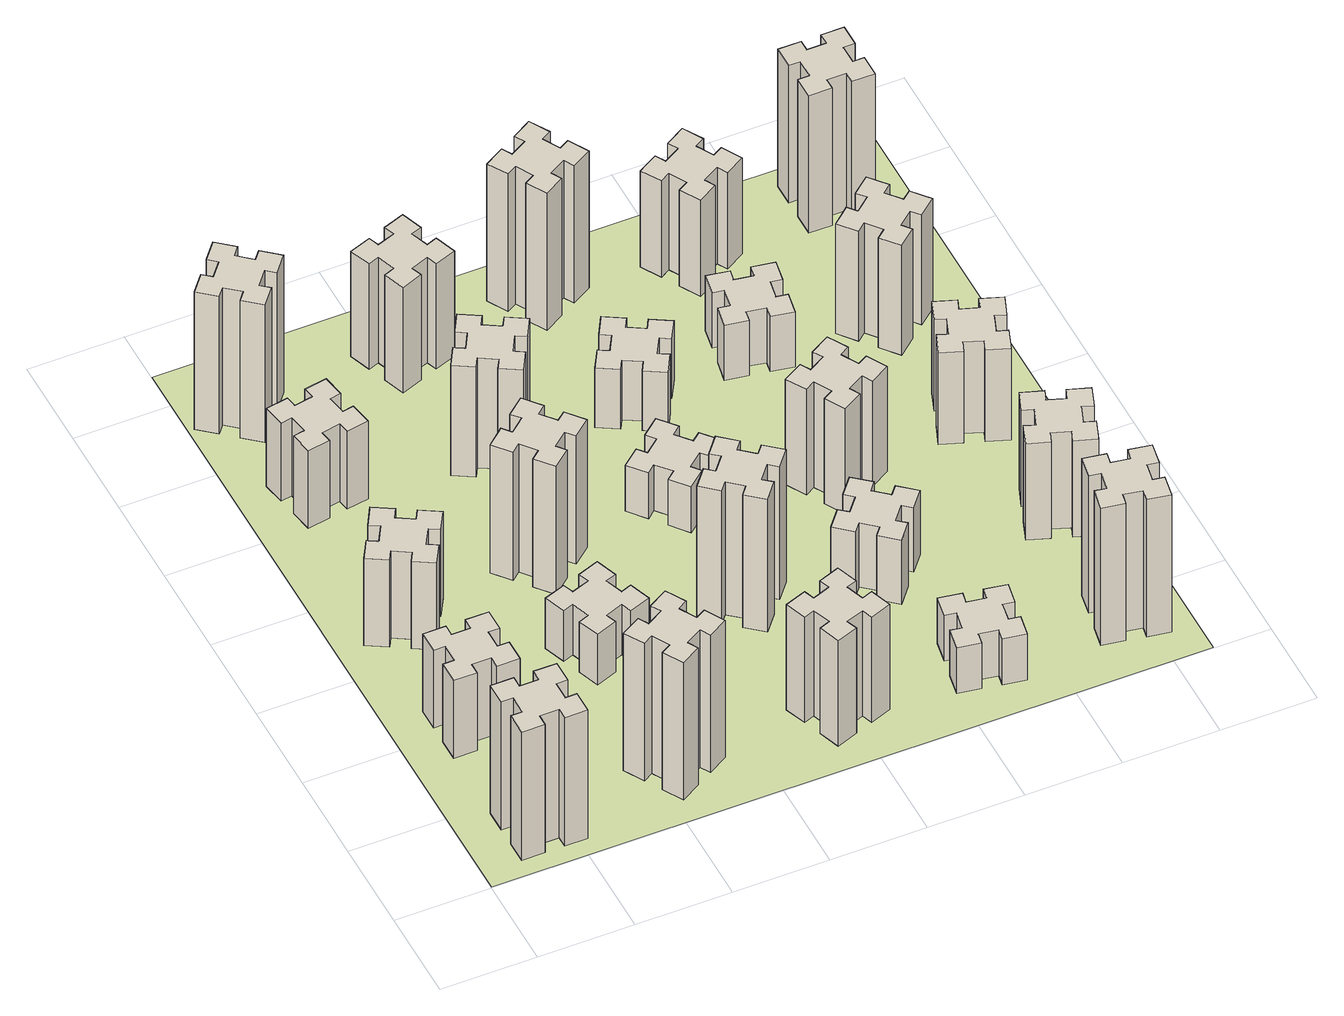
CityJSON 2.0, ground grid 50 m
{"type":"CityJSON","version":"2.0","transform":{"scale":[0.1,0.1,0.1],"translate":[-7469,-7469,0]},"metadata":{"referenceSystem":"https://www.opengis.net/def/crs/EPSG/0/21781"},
"CityObjects":{
"building1":{"type":"Building","attributes":{"class":"1000","function":"1000","usage":"1000","yearOfConstruction":2016,"roofType":"1000","measuredHeight":84,"storeysAboveGround":30,"storeysBelowGround":0},"geometry":[{"type":"Solid","lod":"1","boundaries":[[[[0,1,2,3,4,5,6,7,8,9,10,11,12,13,14,15,16,17,18,19]],[[17,16,20,21]],[[16,15,22,20]],[[15,14,23,22]],[[14,13,24,23]],[[13,12,25,24]],[[12,11,26,25]],[[11,10,27,26]],[[10,9,28,27]],[[9,8,29,28]],[[8,7,30,29]],[[7,6,31,30]],[[6,5,32,31]],[[5,4,33,32]],[[4,3,34,33]],[[3,2,35,34]],[[2,1,36,35]],[[1,0,37,36]],[[0,19,38,37]],[[19,18,39,38]],[[18,17,21,39]],[[24,25,26,27,28,29,30,31,32,33,34,35,36,37,38,39,21,20,22,23]]]]}]},
"building2":{"type":"Building","attributes":{"class":"1000","function":"1000","usage":"1000","yearOfConstruction":2016,"roofType":"1000","measuredHeight":51,"storeysAboveGround":30,"storeysBelowGround":0},"geometry":[{"type":"Solid","lod":"1","boundaries":[[[[40,41,42,43,44,45,46,47,48,49,50,51,52,53,54,55,56,57,58,59]],[[57,56,60,61]],[[56,55,62,60]],[[55,54,63,62]],[[54,53,64,63]],[[53,52,65,64]],[[52,51,66,65]],[[51,50,67,66]],[[50,49,68,67]],[[49,48,69,68]],[[48,47,70,69]],[[47,46,71,70]],[[46,45,72,71]],[[45,44,73,72]],[[44,43,74,73]],[[43,42,75,74]],[[42,41,76,75]],[[41,40,77,76]],[[40,59,78,77]],[[59,58,79,78]],[[58,57,61,79]],[[64,65,66,67,68,69,70,71,72,73,74,75,76,77,78,79,61,60,62,63]]]]}]},
"building3":{"type":"Building","attributes":{"class":"1000","function":"1000","usage":"1000","yearOfConstruction":2016,"roofType":"1000","measuredHeight":57,"storeysAboveGround":30,"storeysBelowGround":0},"geometry":[{"type":"Solid","lod":"1","boundaries":[[[[80,81,82,83,84,85,86,87,88,89,90,91,92,93,94,95,96,97,98,99]],[[97,96,100,101]],[[96,95,102,100]],[[95,94,103,102]],[[94,93,104,103]],[[93,92,105,104]],[[92,91,106,105]],[[91,90,107,106]],[[90,89,108,107]],[[89,88,109,108]],[[88,87,110,109]],[[87,86,111,110]],[[86,85,112,111]],[[85,84,113,112]],[[84,83,114,113]],[[83,82,115,114]],[[82,81,116,115]],[[81,80,117,116]],[[80,99,118,117]],[[99,98,119,118]],[[98,97,101,119]],[[104,105,106,107,108,109,110,111,112,113,114,115,116,117,118,119,101,100,102,103]]]]}]},
"building4":{"type":"Building","attributes":{"class":"1000","function":"1000","usage":"1000","yearOfConstruction":2016,"roofType":"1000","measuredHeight":51,"storeysAboveGround":30,"storeysBelowGround":0},"geometry":[{"type":"Solid","lod":"1","boundaries":[[[[120,121,122,123,124,125,126,127,128,129,130,131,132,133,134,135,136,137,138,139]],[[137,136,140,141]],[[136,135,142,140]],[[135,134,143,142]],[[134,133,144,143]],[[133,132,145,144]],[[132,131,146,145]],[[131,130,147,146]],[[130,129,148,147]],[[129,128,149,148]],[[128,127,150,149]],[[127,126,151,150]],[[126,125,152,151]],[[125,124,153,152]],[[124,123,154,153]],[[123,122,155,154]],[[122,121,156,155]],[[121,120,157,156]],[[120,139,158,157]],[[139,138,159,158]],[[138,137,141,159]],[[144,145,146,147,148,149,150,151,152,153,154,155,156,157,158,159,141,140,142,143]]]]}]},
"building5":{"type":"Building","attributes":{"class":"1000","function":"1000","usage":"1000","yearOfConstruction":2016,"roofType":"1000","measuredHeight":90,"storeysAboveGround":30,"storeysBelowGround":0},"geometry":[{"type":"Solid","lod":"1","boundaries":[[[[160,161,162,163,164,165,166,167,168,169,170,171,172,173,174,175,176,177,178,179]],[[177,176,180,181]],[[176,175,182,180]],[[175,174,183,182]],[[174,173,184,183]],[[173,172,185,184]],[[172,171,186,185]],[[171,170,187,186]],[[170,169,188,187]],[[169,168,189,188]],[[168,167,190,189]],[[167,166,191,190]],[[166,165,192,191]],[[165,164,193,192]],[[164,163,194,193]],[[163,162,195,194]],[[162,161,196,195]],[[161,160,197,196]],[[160,179,198,197]],[[179,178,199,198]],[[178,177,181,199]],[[184,185,186,187,188,189,190,191,192,193,194,195,196,197,198,199,181,180,182,183]]]]}]},
"building6":{"type":"Building","attributes":{"class":"1000","function":"1000","usage":"1000","yearOfConstruction":2016,"roofType":"1000","measuredHeight":90,"storeysAboveGround":30,"storeysBelowGround":0},"geometry":[{"type":"Solid","lod":"1","boundaries":[[[[200,201,202,203,204,205,206,207,208,209,210,211,212,213,214,215,216,217,218,219]],[[217,216,220,221]],[[216,215,222,220]],[[215,214,223,222]],[[214,213,224,223]],[[213,212,225,224]],[[212,211,226,225]],[[211,210,227,226]],[[210,209,228,227]],[[209,208,229,228]],[[208,207,230,229]],[[207,206,231,230]],[[206,205,232,231]],[[205,204,233,232]],[[204,203,234,233]],[[203,202,235,234]],[[202,201,236,235]],[[201,200,237,236]],[[200,219,238,237]],[[219,218,239,238]],[[218,217,221,239]],[[224,225,226,227,228,229,230,231,232,233,234,235,236,237,238,239,221,220,222,223]]]]}]},
"building7":{"type":"Building","attributes":{"class":"1000","function":"1000","usage":"1000","yearOfConstruction":2016,"roofType":"1000","measuredHeight":33,"storeysAboveGround":30,"storeysBelowGround":0},"geometry":[{"type":"Solid","lod":"1","boundaries":[[[[240,241,242,243,244,245,246,247,248,249,250,251,252,253,254,255,256,257,258,259]],[[257,256,260,261]],[[256,255,262,260]],[[255,254,263,262]],[[254,253,264,263]],[[253,252,265,264]],[[252,251,266,265]],[[251,250,267,266]],[[250,249,268,267]],[[249,248,269,268]],[[248,247,270,269]],[[247,246,271,270]],[[246,245,272,271]],[[245,244,273,272]],[[244,243,274,273]],[[243,242,275,274]],[[242,241,276,275]],[[241,240,277,276]],[[240,259,278,277]],[[259,258,279,278]],[[258,257,261,279]],[[264,265,266,267,268,269,270,271,272,273,274,275,276,277,278,279,261,260,262,263]]]]}]},
"building8":{"type":"Building","attributes":{"class":"1000","function":"1000","usage":"1000","yearOfConstruction":2016,"roofType":"1000","measuredHeight":84,"storeysAboveGround":30,"storeysBelowGround":0},"geometry":[{"type":"Solid","lod":"1","boundaries":[[[[280,281,282,283,284,285,286,287,288,289,290,291,292,293,294,295,296,297,298,299]],[[297,296,300,301]],[[296,295,302,300]],[[295,294,303,302]],[[294,293,304,303]],[[293,292,305,304]],[[292,291,306,305]],[[291,290,307,306]],[[290,289,308,307]],[[289,288,309,308]],[[288,287,310,309]],[[287,286,311,310]],[[286,285,312,311]],[[285,284,313,312]],[[284,283,314,313]],[[283,282,315,314]],[[282,281,316,315]],[[281,280,317,316]],[[280,299,318,317]],[[299,298,319,318]],[[298,297,301,319]],[[304,305,306,307,308,309,310,311,312,313,314,315,316,317,318,319,301,300,302,303]]]]}]},
"building9":{"type":"Building","attributes":{"class":"1000","function":"1000","usage":"1000","yearOfConstruction":2016,"roofType":"1000","measuredHeight":72,"storeysAboveGround":30,"storeysBelowGround":0},"geometry":[{"type":"Solid","lod":"1","boundaries":[[[[320,321,322,323,324,325,326,327,328,329,330,331,332,333,334,335,336,337,338,339]],[[337,336,340,341]],[[336,335,342,340]],[[335,334,343,342]],[[334,333,344,343]],[[333,332,345,344]],[[332,331,346,345]],[[331,330,347,346]],[[330,329,348,347]],[[329,328,349,348]],[[328,327,350,349]],[[327,326,351,350]],[[326,325,352,351]],[[325,324,353,352]],[[324,323,354,353]],[[323,322,355,354]],[[322,321,356,355]],[[321,320,357,356]],[[320,339,358,357]],[[339,338,359,358]],[[338,337,341,359]],[[344,345,346,347,348,349,350,351,352,353,354,355,356,357,358,359,341,340,342,343]]]]}]},
"building10":{"type":"Building","attributes":{"class":"1000","function":"1000","usage":"1000","yearOfConstruction":2016,"roofType":"1000","measuredHeight":69,"storeysAboveGround":30,"storeysBelowGround":0},"geometry":[{"type":"Solid","lod":"1","boundaries":[[[[360,361,362,363,364,365,366,367,368,369,370,371,372,373,374,375,376,377,378,379]],[[377,376,380,381]],[[376,375,382,380]],[[375,374,383,382]],[[374,373,384,383]],[[373,372,385,384]],[[372,371,386,385]],[[371,370,387,386]],[[370,369,388,387]],[[369,368,389,388]],[[368,367,390,389]],[[367,366,391,390]],[[366,365,392,391]],[[365,364,393,392]],[[364,363,394,393]],[[363,362,395,394]],[[362,361,396,395]],[[361,360,397,396]],[[360,379,398,397]],[[379,378,399,398]],[[378,377,381,399]],[[384,385,386,387,388,389,390,391,392,393,394,395,396,397,398,399,381,380,382,383]]]]}]},
"building11":{"type":"Building","attributes":{"class":"1000","function":"1000","usage":"1000","yearOfConstruction":2016,"roofType":"1000","measuredHeight":69,"storeysAboveGround":30,"storeysBelowGround":0},"geometry":[{"type":"Solid","lod":"1","boundaries":[[[[400,401,402,403,404,405,406,407,408,409,410,411,412,413,414,415,416,417,418,419]],[[417,416,420,421]],[[416,415,422,420]],[[415,414,423,422]],[[414,413,424,423]],[[413,412,425,424]],[[412,411,426,425]],[[411,410,427,426]],[[410,409,428,427]],[[409,408,429,428]],[[408,407,430,429]],[[407,406,431,430]],[[406,405,432,431]],[[405,404,433,432]],[[404,403,434,433]],[[403,402,435,434]],[[402,401,436,435]],[[401,400,437,436]],[[400,419,438,437]],[[419,418,439,438]],[[418,417,421,439]],[[424,425,426,427,428,429,430,431,432,433,434,435,436,437,438,439,421,420,422,423]]]]}]},
"building12":{"type":"Building","attributes":{"class":"1000","function":"1000","usage":"1000","yearOfConstruction":2016,"roofType":"1000","measuredHeight":87,"storeysAboveGround":30,"storeysBelowGround":0},"geometry":[{"type":"Solid","lod":"1","boundaries":[[[[440,441,442,443,444,445,446,447,448,449,450,451,452,453,454,455,456,457,458,459]],[[457,456,460,461]],[[456,455,462,460]],[[455,454,463,462]],[[454,453,464,463]],[[453,452,465,464]],[[452,451,466,465]],[[451,450,467,466]],[[450,449,468,467]],[[449,448,469,468]],[[448,447,470,469]],[[447,446,471,470]],[[446,445,472,471]],[[445,444,473,472]],[[444,443,474,473]],[[443,442,475,474]],[[442,441,476,475]],[[441,440,477,476]],[[440,459,478,477]],[[459,458,479,478]],[[458,457,461,479]],[[464,465,466,467,468,469,470,471,472,473,474,475,476,477,478,479,461,460,462,463]]]]}]},
"building13":{"type":"Building","attributes":{"class":"1000","function":"1000","usage":"1000","yearOfConstruction":2016,"roofType":"1000","measuredHeight":30,"storeysAboveGround":30,"storeysBelowGround":0},"geometry":[{"type":"Solid","lod":"1","boundaries":[[[[480,481,482,483,484,485,486,487,488,489,490,491,492,493,494,495,496,497,498,499]],[[497,496,500,501]],[[496,495,502,500]],[[495,494,503,502]],[[494,493,504,503]],[[493,492,505,504]],[[492,491,506,505]],[[491,490,507,506]],[[490,489,508,507]],[[489,488,509,508]],[[488,487,510,509]],[[487,486,511,510]],[[486,485,512,511]],[[485,484,513,512]],[[484,483,514,513]],[[483,482,515,514]],[[482,481,516,515]],[[481,480,517,516]],[[480,499,518,517]],[[499,498,519,518]],[[498,497,501,519]],[[504,505,506,507,508,509,510,511,512,513,514,515,516,517,518,519,501,500,502,503]]]]}]},
"building14":{"type":"Building","attributes":{"class":"1000","function":"1000","usage":"1000","yearOfConstruction":2016,"roofType":"1000","measuredHeight":39,"storeysAboveGround":30,"storeysBelowGround":0},"geometry":[{"type":"Solid","lod":"1","boundaries":[[[[520,521,522,523,524,525,526,527,528,529,530,531,532,533,534,535,536,537,538,539]],[[537,536,540,541]],[[536,535,542,540]],[[535,534,543,542]],[[534,533,544,543]],[[533,532,545,544]],[[532,531,546,545]],[[531,530,547,546]],[[530,529,548,547]],[[529,528,549,548]],[[528,527,550,549]],[[527,526,551,550]],[[526,525,552,551]],[[525,524,553,552]],[[524,523,554,553]],[[523,522,555,554]],[[522,521,556,555]],[[521,520,557,556]],[[520,539,558,557]],[[539,538,559,558]],[[538,537,541,559]],[[544,545,546,547,548,549,550,551,552,553,554,555,556,557,558,559,541,540,542,543]]]]}]},
"building15":{"type":"Building","attributes":{"class":"1000","function":"1000","usage":"1000","yearOfConstruction":2016,"roofType":"1000","measuredHeight":30,"storeysAboveGround":30,"storeysBelowGround":0},"geometry":[{"type":"Solid","lod":"1","boundaries":[[[[560,561,562,563,564,565,566,567,568,569,570,571,572,573,574,575,576,577,578,579]],[[577,576,580,581]],[[576,575,582,580]],[[575,574,583,582]],[[574,573,584,583]],[[573,572,585,584]],[[572,571,586,585]],[[571,570,587,586]],[[570,569,588,587]],[[569,568,589,588]],[[568,567,590,589]],[[567,566,591,590]],[[566,565,592,591]],[[565,564,593,592]],[[564,563,594,593]],[[563,562,595,594]],[[562,561,596,595]],[[561,560,597,596]],[[560,579,598,597]],[[579,578,599,598]],[[578,577,581,599]],[[584,585,586,587,588,589,590,591,592,593,594,595,596,597,598,599,581,580,582,583]]]]}]},
"building16":{"type":"Building","attributes":{"class":"1000","function":"1000","usage":"1000","yearOfConstruction":2016,"roofType":"1000","measuredHeight":42,"storeysAboveGround":30,"storeysBelowGround":0},"geometry":[{"type":"Solid","lod":"1","boundaries":[[[[600,601,602,603,604,605,606,607,608,609,610,611,612,613,614,615,616,617,618,619]],[[617,616,620,621]],[[616,615,622,620]],[[615,614,623,622]],[[614,613,624,623]],[[613,612,625,624]],[[612,611,626,625]],[[611,610,627,626]],[[610,609,628,627]],[[609,608,629,628]],[[608,607,630,629]],[[607,606,631,630]],[[606,605,632,631]],[[605,604,633,632]],[[604,603,634,633]],[[603,602,635,634]],[[602,601,636,635]],[[601,600,637,636]],[[600,619,638,637]],[[619,618,639,638]],[[618,617,621,639]],[[624,625,626,627,628,629,630,631,632,633,634,635,636,637,638,639,621,620,622,623]]]]}]},
"building17":{"type":"Building","attributes":{"class":"1000","function":"1000","usage":"1000","yearOfConstruction":2016,"roofType":"1000","measuredHeight":90,"storeysAboveGround":30,"storeysBelowGround":0},"geometry":[{"type":"Solid","lod":"1","boundaries":[[[[640,641,642,643,644,645,646,647,648,649,650,651,652,653,654,655,656,657,658,659]],[[657,656,660,661]],[[656,655,662,660]],[[655,654,663,662]],[[654,653,664,663]],[[653,652,665,664]],[[652,651,666,665]],[[651,650,667,666]],[[650,649,668,667]],[[649,648,669,668]],[[648,647,670,669]],[[647,646,671,670]],[[646,645,672,671]],[[645,644,673,672]],[[644,643,674,673]],[[643,642,675,674]],[[642,641,676,675]],[[641,640,677,676]],[[640,659,678,677]],[[659,658,679,678]],[[658,657,661,679]],[[664,665,666,667,668,669,670,671,672,673,674,675,676,677,678,679,661,660,662,663]]]]}]},
"building18":{"type":"Building","attributes":{"class":"1000","function":"1000","usage":"1000","yearOfConstruction":2016,"roofType":"1000","measuredHeight":69,"storeysAboveGround":30,"storeysBelowGround":0},"geometry":[{"type":"Solid","lod":"1","boundaries":[[[[680,681,682,683,684,685,686,687,688,689,690,691,692,693,694,695,696,697,698,699]],[[697,696,700,701]],[[696,695,702,700]],[[695,694,703,702]],[[694,693,704,703]],[[693,692,705,704]],[[692,691,706,705]],[[691,690,707,706]],[[690,689,708,707]],[[689,688,709,708]],[[688,687,710,709]],[[687,686,711,710]],[[686,685,712,711]],[[685,684,713,712]],[[684,683,714,713]],[[683,682,715,714]],[[682,681,716,715]],[[681,680,717,716]],[[680,699,718,717]],[[699,698,719,718]],[[698,697,701,719]],[[704,705,706,707,708,709,710,711,712,713,714,715,716,717,718,719,701,700,702,703]]]]}]},
"building19":{"type":"Building","attributes":{"class":"1000","function":"1000","usage":"1000","yearOfConstruction":2016,"roofType":"1000","measuredHeight":36,"storeysAboveGround":30,"storeysBelowGround":0},"geometry":[{"type":"Solid","lod":"1","boundaries":[[[[720,721,722,723,724,725,726,727,728,729,730,731,732,733,734,735,736,737,738,739]],[[737,736,740,741]],[[736,735,742,740]],[[735,734,743,742]],[[734,733,744,743]],[[733,732,745,744]],[[732,731,746,745]],[[731,730,747,746]],[[730,729,748,747]],[[729,728,749,748]],[[728,727,750,749]],[[727,726,751,750]],[[726,725,752,751]],[[725,724,753,752]],[[724,723,754,753]],[[723,722,755,754]],[[722,721,756,755]],[[721,720,757,756]],[[720,739,758,757]],[[739,738,759,758]],[[738,737,741,759]],[[744,745,746,747,748,749,750,751,752,753,754,755,756,757,758,759,741,740,742,743]]]]}]},
"building20":{"type":"Building","attributes":{"class":"1000","function":"1000","usage":"1000","yearOfConstruction":2016,"roofType":"1000","measuredHeight":90,"storeysAboveGround":30,"storeysBelowGround":0},"geometry":[{"type":"Solid","lod":"1","boundaries":[[[[760,761,762,763,764,765,766,767,768,769,770,771,772,773,774,775,776,777,778,779]],[[777,776,780,781]],[[776,775,782,780]],[[775,774,783,782]],[[774,773,784,783]],[[773,772,785,784]],[[772,771,786,785]],[[771,770,787,786]],[[770,769,788,787]],[[769,768,789,788]],[[768,767,790,789]],[[767,766,791,790]],[[766,765,792,791]],[[765,764,793,792]],[[764,763,794,793]],[[763,762,795,794]],[[762,761,796,795]],[[761,760,797,796]],[[760,779,798,797]],[[779,778,799,798]],[[778,777,781,799]],[[784,785,786,787,788,789,790,791,792,793,794,795,796,797,798,799,781,780,782,783]]]]}]},
"building21":{"type":"Building","attributes":{"class":"1000","function":"1000","usage":"1000","yearOfConstruction":2016,"roofType":"1000","measuredHeight":63,"storeysAboveGround":30,"storeysBelowGround":0},"geometry":[{"type":"Solid","lod":"1","boundaries":[[[[800,801,802,803,804,805,806,807,808,809,810,811,812,813,814,815,816,817,818,819]],[[817,816,820,821]],[[816,815,822,820]],[[815,814,823,822]],[[814,813,824,823]],[[813,812,825,824]],[[812,811,826,825]],[[811,810,827,826]],[[810,809,828,827]],[[809,808,829,828]],[[808,807,830,829]],[[807,806,831,830]],[[806,805,832,831]],[[805,804,833,832]],[[804,803,834,833]],[[803,802,835,834]],[[802,801,836,835]],[[801,800,837,836]],[[800,819,838,837]],[[819,818,839,838]],[[818,817,821,839]],[[824,825,826,827,828,829,830,831,832,833,834,835,836,837,838,839,821,820,822,823]]]]}]},
"building22":{"type":"Building","attributes":{"class":"1000","function":"1000","usage":"1000","yearOfConstruction":2016,"roofType":"1000","measuredHeight":63,"storeysAboveGround":30,"storeysBelowGround":0},"geometry":[{"type":"Solid","lod":"1","boundaries":[[[[840,841,842,843,844,845,846,847,848,849,850,851,852,853,854,855,856,857,858,859]],[[857,856,860,861]],[[856,855,862,860]],[[855,854,863,862]],[[854,853,864,863]],[[853,852,865,864]],[[852,851,866,865]],[[851,850,867,866]],[[850,849,868,867]],[[849,848,869,868]],[[848,847,870,869]],[[847,846,871,870]],[[846,845,872,871]],[[845,844,873,872]],[[844,843,874,873]],[[843,842,875,874]],[[842,841,876,875]],[[841,840,877,876]],[[840,859,878,877]],[[859,858,879,878]],[[858,857,861,879]],[[864,865,866,867,868,869,870,871,872,873,874,875,876,877,878,879,861,860,862,863]]]]}]},
"building23":{"type":"Building","attributes":{"class":"1000","function":"1000","usage":"1000","yearOfConstruction":2016,"roofType":"1000","measuredHeight":60,"storeysAboveGround":30,"storeysBelowGround":0},"geometry":[{"type":"Solid","lod":"1","boundaries":[[[[880,881,882,883,884,885,886,887,888,889,890,891,892,893,894,895,896,897,898,899]],[[897,896,900,901]],[[896,895,902,900]],[[895,894,903,902]],[[894,893,904,903]],[[893,892,905,904]],[[892,891,906,905]],[[891,890,907,906]],[[890,889,908,907]],[[889,888,909,908]],[[888,887,910,909]],[[887,886,911,910]],[[886,885,912,911]],[[885,884,913,912]],[[884,883,914,913]],[[883,882,915,914]],[[882,881,916,915]],[[881,880,917,916]],[[880,899,918,917]],[[899,898,919,918]],[[898,897,901,919]],[[904,905,906,907,908,909,910,911,912,913,914,915,916,917,918,919,901,900,902,903]]]]}]},
"building24":{"type":"Building","attributes":{"class":"1000","function":"1000","usage":"1000","yearOfConstruction":2016,"roofType":"1000","measuredHeight":72,"storeysAboveGround":30,"storeysBelowGround":0},"geometry":[{"type":"Solid","lod":"1","boundaries":[[[[920,921,922,923,924,925,926,927,928,929,930,931,932,933,934,935,936,937,938,939]],[[937,936,940,941]],[[936,935,942,940]],[[935,934,943,942]],[[934,933,944,943]],[[933,932,945,944]],[[932,931,946,945]],[[931,930,947,946]],[[930,929,948,947]],[[929,928,949,948]],[[928,927,950,949]],[[927,926,951,950]],[[926,925,952,951]],[[925,924,953,952]],[[924,923,954,953]],[[923,922,955,954]],[[922,921,956,955]],[[921,920,957,956]],[[920,939,958,957]],[[939,938,959,958]],[[938,937,941,959]],[[944,945,946,947,948,949,950,951,952,953,954,955,956,957,958,959,941,940,942,943]]]]}]},
"building25":{"type":"Building","attributes":{"class":"1000","function":"1000","usage":"1000","yearOfConstruction":2016,"roofType":"1000","measuredHeight":90,"storeysAboveGround":30,"storeysBelowGround":0},"geometry":[{"type":"Solid","lod":"1","boundaries":[[[[960,961,962,963,964,965,966,967,968,969,970,971,972,973,974,975,976,977,978,979]],[[977,976,980,981]],[[976,975,982,980]],[[975,974,983,982]],[[974,973,984,983]],[[973,972,985,984]],[[972,971,986,985]],[[971,970,987,986]],[[970,969,988,987]],[[969,968,989,988]],[[968,967,990,989]],[[967,966,991,990]],[[966,965,992,991]],[[965,964,993,992]],[[964,963,994,993]],[[963,962,995,994]],[[962,961,996,995]],[[961,960,997,996]],[[960,979,998,997]],[[979,978,999,998]],[[978,977,981,999]],[[984,985,986,987,988,989,990,991,992,993,994,995,996,997,998,999,981,980,982,983]]]]}]},
"landuse1":{"type":"LandUse","attributes":{"name":"plot1","function":"1010"},"geometry":[{"type":"MultiSurface","lod":"1","boundaries":[[[1000,1001,1002,1003]]]}]}
},
"vertices":[
[265,325,0],[265,225,0],[205,225,0],[205,105,0],[325,105,0],[325,165,0],[425,165,0],[425,105,0],[545,105,0],[545,225,0],[485,225,0],[485,325,0],[545,325,0],[545,445,0],[425,445,0],[425,385,0],[325,385,0],[325,445,0],[205,445,0],[205,325,0],[325,385,840],[325,445,840],[425,385,840],[425,445,840],[545,445,840],[545,325,840],[485,325,840],[485,225,840],[545,225,840],[545,105,840],[425,105,840],[425,165,840],[325,165,840],[325,105,840],[205,105,840],[205,225,840],[265,225,840],[265,325,840],[205,325,840],[205,445,840],
[265,1065,0],[265,965,0],[205,965,0],[205,845,0],[325,845,0],[325,905,0],[425,905,0],[425,845,0],[545,845,0],[545,965,0],[485,965,0],[485,1065,0],[545,1065,0],[545,1185,0],[425,1185,0],[425,1125,0],[325,1125,0],[325,1185,0],[205,1185,0],[205,1065,0],[325,1125,510],[325,1185,510],[425,1125,510],[425,1185,510],[545,1185,510],[545,1065,510],[485,1065,510],[485,965,510],[545,965,510],[545,845,510],[425,845,510],[425,905,510],[325,905,510],[325,845,510],[205,845,510],[205,965,510],[265,965,510],[265,1065,510],[205,1065,510],[205,1185,510],
[474,1826,0],[387,1876,0],[417,1928,0],[313,1988,0],[253,1884,0],[305,1854,0],[255,1767,0],[203,1797,0],[143,1693,0],[247,1633,0],[277,1685,0],[364,1635,0],[334,1583,0],[438,1523,0],[498,1627,0],[446,1657,0],[496,1744,0],[548,1714,0],[608,1818,0],[504,1878,0],[496,1744,570],[548,1714,570],[446,1657,570],[498,1627,570],[438,1523,570],[334,1583,570],[364,1635,570],[277,1685,570],[247,1633,570],[143,1693,570],[203,1797,570],[255,1767,570],[305,1854,570],[253,1884,570],[313,1988,570],[417,1928,570],[387,1876,570],[474,1826,570],[504,1878,570],[608,1818,570],
[405,2812,0],[307,2795,0],[297,2854,0],[178,2833,0],[199,2715,0],[258,2725,0],[276,2627,0],[217,2617,0],[237,2498,0],[356,2519,0],[345,2578,0],[444,2596,0],[454,2537,0],[572,2557,0],[551,2676,0],[492,2665,0],[475,2764,0],[534,2774,0],[513,2892,0],[395,2871,0],[475,2764,510],[534,2774,510],[492,2665,510],[551,2676,510],[572,2557,510],[454,2537,510],[444,2596,510],[345,2578,510],[356,2519,510],[237,2498,510],[217,2617,510],[276,2627,510],[258,2725,510],[199,2715,510],[178,2833,510],[297,2854,510],[307,2795,510],[405,2812,510],[395,2871,510],[513,2892,510],
[1127,255,0],[1214,305,0],[1244,253,0],[1348,313,0],[1288,417,0],[1236,387,0],[1186,474,0],[1238,504,0],[1178,608,0],[1074,548,0],[1104,496,0],[1017,446,0],[987,498,0],[883,438,0],[943,334,0],[995,364,0],[1045,277,0],[993,247,0],[1053,143,0],[1157,203,0],[1045,277,900],[993,247,900],[995,364,900],[943,334,900],[883,438,900],[987,498,900],[1017,446,900],[1104,496,900],[1074,548,900],[1178,608,900],[1238,504,900],[1186,474,900],[1236,387,900],[1288,417,900],[1348,313,900],[1244,253,900],[1214,305,900],[1127,255,900],[1157,203,900],[1053,143,900],
[384,3387,0],[308,3452,0],[346,3498,0],[254,3575,0],[177,3483,0],[223,3444,0],[159,3368,0],[113,3406,0],[36,3314,0],[128,3237,0],[166,3283,0],[243,3219,0],[204,3173,0],[296,3096,0],[373,3188,0],[327,3226,0],[392,3303,0],[438,3264,0],[515,3356,0],[423,3433,0],[392,3303,900],[438,3264,900],[327,3226,900],[373,3188,900],[296,3096,900],[204,3173,900],[243,3219,900],[166,3283,900],[128,3237,900],[36,3314,900],[113,3406,900],[159,3368,900],[223,3444,900],[177,3483,900],[254,3575,900],[346,3498,900],[308,3452,900],[384,3387,900],[423,3433,900],[515,3356,900],
[1125,1336,0],[1031,1302,0],[1010,1358,0],[897,1317,0],[939,1204,0],[995,1225,0],[1029,1131,0],[973,1110,0],[1014,997,0],[1127,1039,0],[1106,1095,0],[1200,1129,0],[1220,1073,0],[1333,1114,0],[1292,1227,0],[1236,1206,0],[1202,1300,0],[1258,1320,0],[1217,1433,0],[1104,1392,0],[1202,1300,330],[1258,1320,330],[1236,1206,330],[1292,1227,330],[1333,1114,330],[1220,1073,330],[1200,1129,330],[1106,1095,330],[1127,1039,330],[1014,997,330],[973,1110,330],[1029,1131,330],[995,1225,330],[939,1204,330],[897,1317,330],[1010,1358,330],[1031,1302,330],[1125,1336,330],[1104,1392,330],[1217,1433,330],
[1083,1972,0],[1006,1907,0],[968,1953,0],[876,1876,0],[953,1784,0],[999,1823,0],[1063,1746,0],[1017,1708,0],[1094,1616,0],[1186,1693,0],[1148,1739,0],[1224,1803,0],[1263,1757,0],[1355,1834,0],[1278,1926,0],[1232,1888,0],[1167,1964,0],[1213,2003,0],[1136,2095,0],[1044,2018,0],[1167,1964,840],[1213,2003,840],[1232,1888,840],[1278,1926,840],[1355,1834,840],[1263,1757,840],[1224,1803,840],[1148,1739,840],[1186,1693,840],[1094,1616,840],[1017,1708,840],[1063,1746,840],[999,1823,840],[953,1784,840],[876,1876,840],[968,1953,840],[1006,1907,840],[1083,1972,840],[1044,2018,840],[1136,2095,840],
[1314,2666,0],[1227,2716,0],[1257,2768,0],[1153,2828,0],[1093,2724,0],[1145,2694,0],[1095,2607,0],[1043,2637,0],[983,2533,0],[1087,2473,0],[1117,2525,0],[1204,2475,0],[1174,2423,0],[1278,2363,0],[1338,2467,0],[1286,2497,0],[1336,2584,0],[1388,2554,0],[1448,2658,0],[1344,2718,0],[1336,2584,720],[1388,2554,720],[1286,2497,720],[1338,2467,720],[1278,2363,720],[1174,2423,720],[1204,2475,720],[1117,2525,720],[1087,2473,720],[983,2533,720],[1043,2637,720],[1095,2607,720],[1145,2694,720],[1093,2724,720],[1153,2828,720],[1257,2768,720],[1227,2716,720],[1314,2666,720],[1344,2718,720],[1448,2658,720],
[1965,496,0],[1871,462,0],[1850,518,0],[1737,477,0],[1779,364,0],[1835,385,0],[1869,291,0],[1813,270,0],[1854,157,0],[1967,199,0],[1946,255,0],[2040,289,0],[2060,233,0],[2173,274,0],[2132,387,0],[2076,366,0],[2042,460,0],[2098,480,0],[2057,593,0],[1944,552,0],[2042,460,690],[2098,480,690],[2076,366,690],[2132,387,690],[2173,274,690],[2060,233,690],[2040,289,690],[1946,255,690],[1967,199,690],[1854,157,690],[1813,270,690],[1869,291,690],[1835,385,690],[1779,364,690],[1737,477,690],[1850,518,690],[1871,462,690],[1965,496,690],[1944,552,690],[2057,593,690],
[1125,3456,0],[1031,3422,0],[1010,3478,0],[897,3437,0],[939,3324,0],[995,3345,0],[1029,3251,0],[973,3230,0],[1014,3117,0],[1127,3159,0],[1106,3215,0],[1200,3249,0],[1220,3193,0],[1333,3234,0],[1292,3347,0],[1236,3326,0],[1202,3420,0],[1258,3440,0],[1217,3553,0],[1104,3512,0],[1202,3420,690],[1258,3440,690],[1236,3326,690],[1292,3347,690],[1333,3234,690],[1220,3193,690],[1200,3249,690],[1106,3215,690],[1127,3159,690],[1014,3117,690],[973,3230,690],[1029,3251,690],[995,3345,690],[939,3324,690],[897,3437,690],[1010,3478,690],[1031,3422,690],[1125,3456,690],[1104,3512,690],[1217,3553,690],
[1746,1163,0],[1823,1099,0],[1784,1053,0],[1876,976,0],[1953,1068,0],[1907,1106,0],[1972,1183,0],[2018,1144,0],[2095,1236,0],[2003,1313,0],[1964,1267,0],[1888,1332,0],[1926,1378,0],[1834,1455,0],[1757,1363,0],[1803,1324,0],[1739,1248,0],[1693,1286,0],[1616,1194,0],[1708,1117,0],[1739,1248,870],[1693,1286,870],[1803,1324,870],[1757,1363,870],[1834,1455,870],[1926,1378,870],[1888,1332,870],[1964,1267,870],[2003,1313,870],[2095,1236,870],[2018,1144,870],[1972,1183,870],[1907,1106,870],[1953,1068,870],[1876,976,870],[1784,1053,870],[1823,1099,870],[1746,1163,870],[1708,1117,870],[1616,1194,870],
[1972,1988,0],[1907,2064,0],[1953,2103,0],[1876,2195,0],[1784,2118,0],[1823,2072,0],[1746,2007,0],[1708,2053,0],[1616,1976,0],[1693,1884,0],[1739,1923,0],[1803,1846,0],[1757,1808,0],[1834,1716,0],[1926,1793,0],[1888,1839,0],[1964,1903,0],[2003,1857,0],[2095,1934,0],[2018,2026,0],[1964,1903,300],[2003,1857,300],[1888,1839,300],[1926,1793,300],[1834,1716,300],[1757,1808,300],[1803,1846,300],[1739,1923,300],[1693,1884,300],[1616,1976,300],[1708,2053,300],[1746,2007,300],[1823,2072,300],[1784,2118,300],[1876,2195,300],[1953,2103,300],[1907,2064,300],[1972,1988,300],[2018,2026,300],[2095,1934,300],
[2026,2497,0],[2076,2584,0],[2128,2554,0],[2188,2658,0],[2084,2718,0],[2054,2666,0],[1967,2716,0],[1997,2768,0],[1893,2828,0],[1833,2724,0],[1885,2694,0],[1835,2607,0],[1783,2637,0],[1723,2533,0],[1827,2473,0],[1857,2525,0],[1944,2475,0],[1914,2423,0],[2018,2363,0],[2078,2467,0],[1944,2475,390],[1914,2423,390],[1857,2525,390],[1827,2473,390],[1723,2533,390],[1783,2637,390],[1835,2607,390],[1885,2694,390],[1833,2724,390],[1893,2828,390],[1997,2768,390],[1967,2716,390],[2054,2666,390],[2084,2718,390],[2188,2658,390],[2128,2554,390],[2076,2584,390],[2026,2497,390],[2078,2467,390],[2018,2363,390],
[2596,444,0],[2578,345,0],[2519,356,0],[2498,237,0],[2617,217,0],[2627,276,0],[2725,258,0],[2715,199,0],[2833,178,0],[2854,297,0],[2795,307,0],[2812,405,0],[2871,395,0],[2892,513,0],[2774,534,0],[2764,475,0],[2665,492,0],[2676,551,0],[2557,572,0],[2537,454,0],[2665,492,300],[2676,551,300],[2764,475,300],[2774,534,300],[2892,513,300],[2871,395,300],[2812,405,300],[2795,307,300],[2854,297,300],[2833,178,300],[2715,199,300],[2725,258,300],[2627,276,300],[2617,217,300],[2498,237,300],[2519,356,300],[2578,345,300],[2596,444,300],[2537,454,300],[2557,572,300],
[2547,1006,0],[2612,1083,0],[2658,1044,0],[2735,1136,0],[2643,1213,0],[2604,1167,0],[2528,1232,0],[2566,1278,0],[2474,1355,0],[2397,1263,0],[2443,1224,0],[2379,1148,0],[2333,1186,0],[2256,1094,0],[2348,1017,0],[2386,1063,0],[2463,999,0],[2424,953,0],[2516,876,0],[2593,968,0],[2463,999,420],[2424,953,420],[2386,1063,420],[2348,1017,420],[2256,1094,420],[2333,1186,420],[2379,1148,420],[2443,1224,420],[2397,1263,420],[2474,1355,420],[2566,1278,420],[2528,1232,420],[2604,1167,420],[2643,1213,420],[2735,1136,420],[2658,1044,420],[2612,1083,420],[2547,1006,420],[2593,968,420],[2516,876,420],
[1844,3556,0],[1757,3506,0],[1727,3558,0],[1623,3498,0],[1683,3394,0],[1735,3424,0],[1785,3337,0],[1733,3307,0],[1793,3203,0],[1897,3263,0],[1867,3315,0],[1954,3365,0],[1984,3313,0],[2088,3373,0],[2028,3477,0],[1976,3447,0],[1926,3534,0],[1978,3564,0],[1918,3668,0],[1814,3608,0],[1926,3534,900],[1978,3564,900],[1976,3447,900],[2028,3477,900],[2088,3373,900],[1984,3313,900],[1954,3365,900],[1867,3315,900],[1897,3263,900],[1793,3203,900],[1733,3307,900],[1785,3337,900],[1735,3424,900],[1683,3394,900],[1623,3498,900],[1727,3558,900],[1757,3506,900],[1844,3556,900],[1814,3608,900],[1918,3668,900],
[2475,1744,0],[2525,1657,0],[2473,1627,0],[2533,1523,0],[2637,1583,0],[2607,1635,0],[2694,1685,0],[2724,1633,0],[2828,1693,0],[2768,1797,0],[2716,1767,0],[2666,1854,0],[2718,1884,0],[2658,1988,0],[2554,1928,0],[2584,1876,0],[2497,1826,0],[2467,1878,0],[2363,1818,0],[2423,1714,0],[2497,1826,690],[2467,1878,690],[2584,1876,690],[2554,1928,690],[2658,1988,690],[2718,1884,690],[2666,1854,690],[2716,1767,690],[2768,1797,690],[2828,1693,690],[2724,1633,690],[2694,1685,690],[2607,1635,690],[2637,1583,690],[2533,1523,690],[2473,1627,690],[2525,1657,690],[2475,1744,690],[2423,1714,690],[2363,1818,690],
[2664,2795,0],[2565,2812,0],[2576,2871,0],[2457,2892,0],[2437,2774,0],[2496,2764,0],[2478,2665,0],[2419,2676,0],[2398,2557,0],[2517,2537,0],[2527,2596,0],[2625,2578,0],[2615,2519,0],[2733,2498,0],[2754,2617,0],[2695,2627,0],[2712,2725,0],[2771,2715,0],[2792,2833,0],[2674,2854,0],[2712,2725,360],[2771,2715,360],[2695,2627,360],[2754,2617,360],[2733,2498,360],[2615,2519,360],[2625,2578,360],[2527,2596,360],[2517,2537,360],[2398,2557,360],[2419,2676,360],[2478,2665,360],[2496,2764,360],[2437,2774,360],[2457,2892,360],[2576,2871,360],[2565,2812,360],[2664,2795,360],[2674,2854,360],[2792,2833,360],
[3504,475,0],[3405,492,0],[3416,551,0],[3297,572,0],[3277,454,0],[3336,444,0],[3318,345,0],[3259,356,0],[3238,237,0],[3357,217,0],[3367,276,0],[3465,258,0],[3455,199,0],[3573,178,0],[3594,297,0],[3535,307,0],[3552,405,0],[3611,395,0],[3632,513,0],[3514,534,0],[3552,405,900],[3611,395,900],[3535,307,900],[3594,297,900],[3573,178,900],[3455,199,900],[3465,258,900],[3367,276,900],[3357,217,900],[3238,237,900],[3259,356,900],[3318,345,900],[3336,444,900],[3277,454,900],[3297,572,900],[3416,551,900],[3405,492,900],[3504,475,900],[3514,534,900],[3632,513,900],
[2716,3347,0],[2666,3434,0],[2718,3464,0],[2658,3568,0],[2554,3508,0],[2584,3456,0],[2497,3406,0],[2467,3458,0],[2363,3398,0],[2423,3294,0],[2475,3324,0],[2525,3237,0],[2473,3207,0],[2533,3103,0],[2637,3163,0],[2607,3215,0],[2694,3265,0],[2724,3213,0],[2828,3273,0],[2768,3377,0],[2694,3265,630],[2724,3213,630],[2607,3215,630],[2637,3163,630],[2533,3103,630],[2473,3207,630],[2525,3237,630],[2475,3324,630],[2423,3294,630],[2363,3398,630],[2467,3458,630],[2497,3406,630],[2584,3456,630],[2554,3508,630],[2658,3568,630],[2718,3464,630],[2666,3434,630],[2716,3347,630],[2768,3377,630],[2828,3273,630],
[3351,1029,0],[3445,995,0],[3424,939,0],[3537,897,0],[3578,1010,0],[3522,1031,0],[3556,1125,0],[3612,1104,0],[3653,1217,0],[3540,1258,0],[3520,1202,0],[3426,1236,0],[3447,1292,0],[3334,1333,0],[3293,1220,0],[3349,1200,0],[3315,1106,0],[3259,1127,0],[3217,1014,0],[3330,973,0],[3315,1106,630],[3259,1127,630],[3349,1200,630],[3293,1220,630],[3334,1333,630],[3447,1292,630],[3426,1236,630],[3520,1202,630],[3540,1258,630],[3653,1217,630],[3612,1104,630],[3556,1125,630],[3522,1031,630],[3578,1010,630],[3537,897,630],[3424,939,630],[3445,995,630],[3351,1029,630],[3330,973,630],[3217,1014,630],
[3422,1771,0],[3456,1865,0],[3512,1844,0],[3553,1957,0],[3440,1998,0],[3420,1942,0],[3326,1976,0],[3347,2032,0],[3234,2073,0],[3193,1960,0],[3249,1940,0],[3215,1846,0],[3159,1867,0],[3117,1754,0],[3230,1713,0],[3251,1769,0],[3345,1735,0],[3324,1679,0],[3437,1637,0],[3478,1750,0],[3345,1735,600],[3324,1679,600],[3251,1769,600],[3230,1713,600],[3117,1754,600],[3159,1867,600],[3215,1846,600],[3249,1940,600],[3193,1960,600],[3234,2073,600],[3347,2032,600],[3326,1976,600],[3420,1942,600],[3440,1998,600],[3553,1957,600],[3512,1844,600],[3456,1865,600],[3422,1771,600],[3478,1750,600],[3437,1637,600],
[3119,2563,0],[3183,2486,0],[3137,2448,0],[3214,2356,0],[3306,2433,0],[3268,2479,0],[3344,2543,0],[3383,2497,0],[3475,2574,0],[3398,2666,0],[3352,2628,0],[3287,2704,0],[3333,2743,0],[3256,2835,0],[3164,2758,0],[3203,2712,0],[3126,2647,0],[3088,2693,0],[2996,2616,0],[3073,2524,0],[3126,2647,720],[3088,2693,720],[3203,2712,720],[3164,2758,720],[3256,2835,720],[3333,2743,720],[3287,2704,720],[3352,2628,720],[3398,2666,720],[3475,2574,720],[3383,2497,720],[3344,2543,720],[3268,2479,720],[3306,2433,720],[3214,2356,720],[3137,2448,720],[3183,2486,720],[3119,2563,720],[3073,2524,720],[2996,2616,720],
[3285,3325,0],[3385,3325,0],[3385,3265,0],[3505,3265,0],[3505,3385,0],[3445,3385,0],[3445,3485,0],[3505,3485,0],[3505,3605,0],[3385,3605,0],[3385,3545,0],[3285,3545,0],[3285,3605,0],[3165,3605,0],[3165,3485,0],[3225,3485,0],[3225,3385,0],[3165,3385,0],[3165,3265,0],[3285,3265,0],[3225,3385,900],[3165,3385,900],[3225,3485,900],[3165,3485,900],[3165,3605,900],[3285,3605,900],[3285,3545,900],[3385,3545,900],[3385,3605,900],[3505,3605,900],[3505,3485,900],[3445,3485,900],[3445,3385,900],[3505,3385,900],[3505,3265,900],[3385,3265,900],[3385,3325,900],[3285,3325,900],[3285,3265,900],[3165,3265,900],
[5,3705,0],[3705,3705,0],[3705,5,0],[5,5,0]
]}
